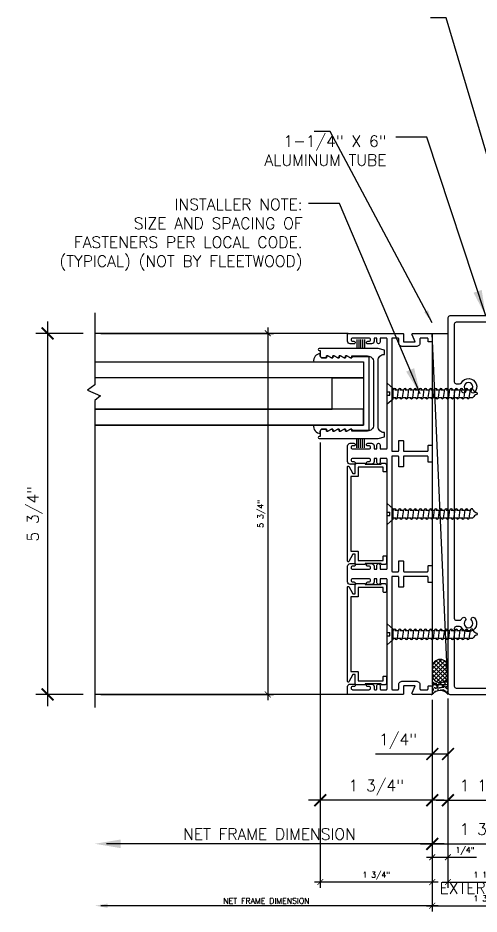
# Model space of a CAD drawing. Header units: inches. Extents: x 1056.9 to 1071.5, y -174.2 to -160.
# Drawn here: x 1056.86 to 1064.18, y -174.16 to -159.95 of the extents above; entities that cross this region are included whole.
import ezdxf

# ---------------------------------------------------------------- set-up
doc = ezdxf.new("R2010")
doc.units = ezdxf.units.IN
doc.header["$MEASUREMENT"] = 0
for name, color, linetype in [('ALUMINUM', 7, 'Continuous'), ('BREAK', 6, 'Continuous'), ('DIM', 4, 'Continuous'), ('DIM @ 1', 4, 'Continuous'), ('DIM @ 2', 4, 'Continuous'), ('FASTENER', 5, 'Continuous'), ('FRAME', 1, 'Continuous'), ('GLASS', 7, 'Continuous'), ('HATCH1', 4, 'Continuous'), ('INSTALLER NOTE', 7, 'Continuous'), ('INSTALLER NOTE @ 1', 7, 'Continuous'), ('INSTALLER NOTE @ 2', 7, 'Continuous'), ('SEALANT', 1, 'Continuous'), ('SHIM', 1, 'Continuous'), ('SILL-PAN', 7, 'Continuous'), ('VENT', 5, 'Continuous')]:
    doc.layers.add(name, color=color, linetype=linetype)
doc.styles.add('SIMPLEX1', font='simplex.shx')
doc.styles.get("Standard").update_dxf_attribs({"font": 'romans.shx'})
doc.dimstyles.new('1X1', dxfattribs={"dimtxt": 0.09, "dimasz": 0.09375, "dimexe": 0.09375, "dimexo": 0.09375, "dimgap": 0.032, "dimtad": 1, "dimdec": 4, "dimzin": 11, "dimdsep": 46, "dimlunit": 5, "dimtxsty": 'Standard', "dimblk1": 'ARCHTICK', "dimblk2": 'ARCHTICK', "dimsah": 1, "dimcen": 0.09, "dimdle": 0.09375, "dimadec": 0, "dimazin": 0, "dimtfac": 1, "dimtdec": 4, "dimtofl": 0, "dimtmove": 0, "dimatfit": 3, "dimldrblk": 'ARROW', "dimfxl": 0, "dimfrac": 2, "dimtolj": 1, "dimtzin": 0, "dimarcsym": 0})
doc.dimstyles.new('1X1T-A', dxfattribs={"dimtxt": 0.09, "dimasz": 0.09375, "dimexe": 0.09375, "dimexo": 0.09375, "dimgap": 0.032, "dimtad": 1, "dimdec": 5, "dimdsep": 46, "dimlunit": 4, "dimtxsty": 'SIMPLEX1', "dimblk1": 'ARCHTICK', "dimblk2": 'ARROW', "dimsah": 1, "dimcen": 0.03, "dimdle": 0.09375, "dimse2": 1, "dimadec": 0, "dimazin": 0, "dimtfac": 1, "dimtdec": 5, "dimtofl": 0, "dimtmove": 0, "dimatfit": 3, "dimldrblk": 'ARCHTICK', "dimfxl": 0, "dimfrac": 2, "dimtolj": 1, "dimtzin": 0, "dimarcsym": 0})

# ---------------------------------------------------------------- blocks, each defined once
blk = doc.blocks.new('3710 Jamb Filler')
blk.add_lwpolyline([(-0.12, 0.774, 0.414214), (-0.15, 0.804), (-0.27, 0.804, 0.414214), (-0.28, 0.794), (-0.28, 0.789), (-0.53, 0.789), (-0.53, 0.794, 0.414214), (-0.54, 0.804), (-0.585, 0.804, 0.414214), (-0.615, 0.774), (-0.615, 0.674, 0.414214), (-0.605, 0.664), (-0.575, 0.664, 0.414214), (-0.565, 0.674), (-0.565, 0.739), (-0.17, 0.739), (-0.17, 0.601, 0.414214), (-0.16, 0.591), (-0.05, 0.591), (-0.05, -0.591), (-0.16, -0.591, 0.414214), (-0.17, -0.601), (-0.17, -0.739), (-0.565, -0.739), (-0.565, -0.674, 0.414214), (-0.575, -0.664), (-0.605, -0.664, 0.414214), (-0.615, -0.674), (-0.615, -0.774, 0.414214), (-0.585, -0.804), (-0.54, -0.804, 0.414214), (-0.53, -0.794), (-0.53, -0.789), (-0.28, -0.789), (-0.28, -0.794, 0.414214), (-0.27, -0.804), (-0.15, -0.804, 0.414214), (-0.12, -0.774), (-0.12, -0.641), (-0.084, -0.641), (-0.019, -0.754, 0.767327), (0, -0.749), (0, 0.749, 0.767327), (-0.019, 0.754), (-0.084, 0.641), (-0.12, 0.641)], format="xyb", close=True)
blk = doc.blocks.new('A$C5239520B')
at = {"color": 1}
blk.add_lwpolyline([(0, 0.9402), (0, 0.9228, 0.414214), (0.01, 0.9128), (0.025, 0.9128, 0.414214), (0.03, 0.9178), (0.03, 0.9178, 0.414214), (0.025, 0.9228), (0.0199, 0.9228, -0.414214), (0.0138, 0.9289), (0.0138, 0.9291, -0.414214), (0.0199, 0.9353), (0.0851, 0.9353, -0.414214), (0.0913, 0.9291), (0.0913, 0.9289, -0.414214), (0.0851, 0.9228), (0.08, 0.9228, 0.414214), (0.075, 0.9178), (0.075, 0.9176, 0.414214), (0.0799, 0.9128), (0.095, 0.9128, 0.414214), (0.105, 0.9228), (0.105, 0.9328, -0.414214), (0.1075, 0.9353), (0.1138, 0.9353, -0.414214), (0.1163, 0.9328), (0.1163, 0.919, 0.414214), (0.1225, 0.9128), (0.1226, 0.9128, 0.414214), (0.1288, 0.9189), (0.1288, 0.9328, -0.414214), (0.1313, 0.9353), (0.1538, 0.9353, -0.414214), (0.1563, 0.9328), (0.1563, 0.7155), (0.1563, 0.4983, -0.414214), (0.1538, 0.4958), (0.1313, 0.4958, -0.414214), (0.1288, 0.4983), (0.1288, 0.5121, 0.414214), (0.1226, 0.5183), (0.1225, 0.5183, 0.414214), (0.1163, 0.512), (0.1163, 0.4983, -0.414214), (0.1138, 0.4958), (0.1075, 0.4958, -0.414214), (0.105, 0.4983), (0.105, 0.5083, 0.414214), (0.095, 0.5183), (0.0799, 0.5183, 0.414214), (0.075, 0.5134), (0.075, 0.5133, 0.414214), (0.08, 0.5083), (0.0851, 0.5083, -0.414214), (0.0913, 0.5021), (0.0913, 0.5019, -0.414214), (0.0851, 0.4958), (0.0199, 0.4958, -0.414214), (0.0138, 0.5019), (0.0138, 0.5021, -0.414214), (0.0199, 0.5083), (0.025, 0.5083, 0.414214), (0.03, 0.5133, 0.414214), (0.025, 0.5183), (0.01, 0.5183, 0.414214), (0, 0.5083), (0, 0.4907), (0, 0.4678), (0, 0.4458, 0.414214), (0.01, 0.4358), (0.025, 0.4358, 0.414214), (0.03, 0.4408), (0.03, 0.4408, 0.414214), (0.025, 0.4458), (0.0199, 0.4458, -0.414214), (0.0138, 0.4519), (0.0138, 0.4521, -0.414214), (0.0199, 0.4583), (0.0851, 0.4583, -0.414214), (0.0913, 0.4521), (0.0913, 0.4519, -0.414214), (0.0851, 0.4458), (0.08, 0.4458, 0.414214), (0.075, 0.4408), (0.075, 0.4406, 0.414214), (0.0799, 0.4358), (0.095, 0.4358, 0.414214), (0.105, 0.4458), (0.105, 0.4558, -0.414214), (0.1075, 0.4583), (0.1138, 0.4583, -0.414214), (0.1163, 0.4558), (0.1163, 0.442, 0.414214), (0.1225, 0.4358), (0.1226, 0.4358, 0.414214), (0.1288, 0.4419), (0.1288, 0.4558, -0.414214), (0.1313, 0.4583), (0.1538, 0.4583, -0.414214), (0.1563, 0.4558), (0.1563, 0.2385), (0.1563, 0.0213, -0.414214), (0.1538, 0.0188), (0.1313, 0.0188, -0.414214), (0.1288, 0.0213), (0.1288, 0.0351, 0.414214), (0.1226, 0.0413), (0.1225, 0.0413, 0.414214), (0.1163, 0.035), (0.1163, 0.0213, -0.414214), (0.1138, 0.0188), (0.1075, 0.0188, -0.414214), (0.105, 0.0213), (0.105, 0.0313, 0.414214), (0.095, 0.0413), (0.0799, 0.0413, 0.414214), (0.075, 0.0364), (0.075, 0.0363, 0.414214), (0.08, 0.0313), (0.0851, 0.0313, -0.414214), (0.0913, 0.0251), (0.0913, 0.0249, -0.414214), (0.0851, 0.0188), (0.0199, 0.0188, -0.414214), (0.0138, 0.0249), (0.0138, 0.0251, -0.414214), (0.0199, 0.0313), (0.025, 0.0313, 0.414214), (0.03, 0.0363, 0.414214), (0.025, 0.0413), (0.01, 0.0413, 0.414214), (0, 0.0313), (0, 0.0025, 0.414214), (0.0025, 0), (0.2188, 0, 0.414214), (0.2213, 0.0025), (0.2213, 0.0313, -0.414214), (0.2238, 0.0338), (0.2683, 0.0338), (0.2554, 0.0057, 0.546624), (0.259, 0), (0.3333, 0, 0.414214), (0.3358, 0.0025), (0.3358, 0.0313, 0.414214), (0.3333, 0.0338), (0.3213, 0.0338, 0.414214), (0.3188, 0.0313), (0.3188, 0.0213, -0.414214), (0.3163, 0.0188), (0.2895, 0.0188, -0.414214), (0.287, 0.0213), (0.287, 0.0375, 0.414214), (0.272, 0.0525), (0.2175, 0.0525, 0.414214), (0.2025, 0.0375), (0.2025, 0.0213, -0.414214), (0.2, 0.0188), (0.1775, 0.0188, -0.414214), (0.175, 0.0213), (0.175, 0.2385), (0.175, 0.4651, -0.414214), (0.1775, 0.4676), (0.2, 0.4676, -0.414214), (0.2025, 0.4651), (0.2025, 0.427, 0.414214), (0.205, 0.4245), (0.2188, 0.4245, 0.414214), (0.2213, 0.427), (0.2213, 0.4651, -0.414214), (0.2238, 0.4676), (0.3059, 0.4676), (0.3163, 0.4676, -0.414214), (0.3188, 0.4651), (0.3188, 0.4458, 0.414214), (0.3213, 0.4433), (0.3333, 0.4433, 0.414214), (0.3358, 0.4458), (0.3358, 0.4678), (0.3358, 0.4907), (0.3358, 0.5083, 0.414214), (0.3333, 0.5108), (0.3213, 0.5108, 0.414214), (0.3188, 0.5083), (0.3188, 0.4889, -0.414214), (0.3163, 0.4864), (0.3026, 0.4864), (0.2238, 0.4864, -0.414214), (0.2213, 0.4889), (0.2213, 0.527, 0.414214), (0.2188, 0.5295), (0.205, 0.5295, 0.414214), (0.2025, 0.527), (0.2025, 0.4889, -0.414214), (0.2, 0.4864), (0.1775, 0.4864, -0.414214), (0.175, 0.4889), (0.175, 0.7155), (0.175, 0.9421, -0.414214), (0.1775, 0.9446), (0.1878, 0.9446), (0.2, 0.9446, -0.414214), (0.2025, 0.9421), (0.2025, 0.904, 0.414214), (0.205, 0.9015), (0.2188, 0.9015, 0.414214), (0.2213, 0.904), (0.2213, 0.9421, -0.414214), (0.2238, 0.9446), (0.3028, 0.9446), (0.3163, 0.9446, -0.414214), (0.3188, 0.9421), (0.3188, 0.9228, 0.414214), (0.3213, 0.9203), (0.3333, 0.9203, 0.414214), (0.3358, 0.9228), (0.3358, 0.9359), (0.3358, 0.9518), (0.3358, 0.9677), (0.3358, 0.9853, 0.414214), (0.3333, 0.9878), (0.3213, 0.9878, 0.414214), (0.3188, 0.9853), (0.3188, 0.9659, -0.414214), (0.3163, 0.9634), (0.3026, 0.9634), (0.2238, 0.9634, -0.414214), (0.2213, 0.9659), (0.2213, 1.004, 0.414214), (0.2188, 1.0065), (0.205, 1.0065, 0.414214), (0.2025, 1.004), (0.2025, 0.9659, -0.414214), (0.2, 0.9634), (0.1775, 0.9634, -0.414214), (0.175, 0.9659), (0.175, 1.1925), (0.175, 1.4098, -0.414214), (0.1775, 1.4123), (0.2, 1.4123, -0.414214), (0.2025, 1.4098), (0.2025, 1.3935, 0.414214), (0.2175, 1.3785), (0.272, 1.3785, 0.414214), (0.287, 1.3935), (0.287, 1.4098, -0.414214), (0.2895, 1.4123), (0.3163, 1.4123, -0.414214), (0.3188, 1.4098), (0.3188, 1.3998, 0.414214), (0.3213, 1.3973), (0.3333, 1.3973, 0.414214), (0.3358, 1.3998), (0.3358, 1.4285, 0.414214), (0.3333, 1.431), (0.259, 1.431, 0.546624), (0.2554, 1.4253), (0.2683, 1.3973), (0.2238, 1.3973, -0.414214), (0.2213, 1.3998), (0.2213, 1.4285, 0.414214), (0.2188, 1.431), (0.0025, 1.431, 0.414214), (0, 1.4285), (0, 1.3998, 0.414214), (0.01, 1.3898), (0.025, 1.3898, 0.414214), (0.03, 1.3948), (0.03, 1.3948, 0.414214), (0.025, 1.3998), (0.0199, 1.3998, -0.414214), (0.0138, 1.4059), (0.0138, 1.4061, -0.414214), (0.0199, 1.4123), (0.0851, 1.4123, -0.414214), (0.0913, 1.4061), (0.0913, 1.4059, -0.414214), (0.0851, 1.3998), (0.08, 1.3998, 0.414214), (0.075, 1.3948), (0.075, 1.3946, 0.414214), (0.0799, 1.3898), (0.095, 1.3898, 0.414214), (0.105, 1.3998), (0.105, 1.4098, -0.414214), (0.1075, 1.4123), (0.1138, 1.4123, -0.414214), (0.1163, 1.4098), (0.1163, 1.396, 0.414214), (0.1225, 1.3898), (0.1226, 1.3898, 0.414214), (0.1288, 1.3959), (0.1288, 1.4098, -0.414214), (0.1313, 1.4123), (0.1538, 1.4123, -0.414214), (0.1563, 1.4098), (0.1563, 1.1925), (0.1563, 0.9753, -0.414214), (0.1538, 0.9728), (0.1313, 0.9728, -0.414214), (0.1288, 0.9753), (0.1288, 0.9891, 0.414214), (0.1226, 0.9953), (0.1225, 0.9953, 0.414214), (0.1163, 0.989), (0.1163, 0.9753, -0.414214), (0.1138, 0.9728), (0.1075, 0.9728, -0.414214), (0.105, 0.9753), (0.105, 0.9853, 0.414214), (0.095, 0.9953), (0.0799, 0.9953, 0.414214), (0.075, 0.9904), (0.075, 0.9903, 0.414214), (0.08, 0.9853), (0.0851, 0.9853, -0.414214), (0.0913, 0.9791), (0.0913, 0.9789, -0.414214), (0.0851, 0.9728), (0.0199, 0.9728, -0.414214), (0.0138, 0.9789), (0.0138, 0.9791, -0.414214), (0.0199, 0.9853), (0.025, 0.9853, 0.414214), (0.03, 0.9903, 0.414214), (0.025, 0.9953), (0.01, 0.9953, 0.414214), (0, 0.9853), (0, 0.97)], format="xyb", close=True, dxfattribs=at)
blk = doc.blocks.new('A$C4B48609F')
at = {"xscale": -1, "rotation": 180}
blk.add_blockref('A$C5239520B', (0, 1.431), dxfattribs=at)
blk = doc.blocks.new('3008 FIXED STILE')
at = {"color": 5}
blk.add_lwpolyline([(-1.038, 0.06), (-1.002, 0.06), (-0.1, 0.06), (0, 0.034), (0, -0.034), (-0.006, -0.034, 0.414214), (-0.1, -0.128), (-0.1, -1.178, 0.414214), (-0.006, -1.272), (0, -1.272), (0, -1.339), (-0.1, -1.366), (-1.038, -1.366, -0.999996), (-1.038, -1.334), (-1.018, -1.334), (-1.018, -1.249, -0.414214), (-0.987, -1.218), (-0.918, -1.218), (-0.918, -1.248), (-0.898, -1.248), (-0.838, -1.218), (-0.818, -1.218), (-0.818, -1.248), (-0.798, -1.248), (-0.738, -1.218), (-0.718, -1.218), (-0.718, -1.248), (-0.698, -1.248), (-0.638, -1.218), (-0.618, -1.218), (-0.618, -1.248), (-0.598, -1.248), (-0.538, -1.218), (-0.518, -1.218), (-0.518, -1.248), (-0.269, -1.248, 0.414214), (-0.175, -1.154), (-0.175, -0.152, 0.414214), (-0.269, -0.058), (-0.518, -0.058), (-0.518, -0.088), (-0.538, -0.088), (-0.598, -0.058), (-0.618, -0.058), (-0.618, -0.088), (-0.638, -0.088), (-0.698, -0.058), (-0.718, -0.058), (-0.718, -0.088), (-0.738, -0.088), (-0.798, -0.058), (-0.818, -0.058), (-0.818, -0.088), (-0.838, -0.088), (-0.898, -0.058), (-0.918, -0.058), (-0.918, -0.088), (-0.987, -0.088, -0.414214), (-1.018, -0.057), (-1.018, 0.028), (-1.038, 0.028, -0.999996), (-1.038, 0.06)], format="xyb", dxfattribs=at)
blk = doc.blocks.new('screw')
for p, q in [((-0.045, 0.027), (-0.045, 0.166)), ((-0.045, 0.166), (0.055, 0.082)), ((-0.045, 0.027), (0, 0.027)), ((0, -0.027), (0, 0.027)), ((0.055, -0.082), (0.055, 0.082)), ((1.26, -0.061), (1.278, 0.061)), ((-0.045, -0.166), (-0.045, -0.027)), ((-0.045, -0.027), (0, -0.027)), ((-0.045, -0.166), (0.055, -0.082))]:
    blk.add_line(p, q)
at = {"linetype": 'Continuous'}
for p, q in [((0.055, 0.044), (0.058, 0.065)), ((0.055, 0.061), (0.058, 0.061)), ((0.079, 0.061), (0.139, 0.061)), ((0.121, -0.065), (0.139, 0.065)), ((0.16, 0.061), (0.22, 0.061)), ((0.202, -0.065), (0.221, 0.065)), ((0.241, 0.061), (0.302, 0.061)), ((0.283, -0.065), (0.302, 0.065)), ((0.323, 0.061), (0.383, 0.061)), ((0.365, -0.065), (0.383, 0.065)), ((0.404, 0.061), (0.464, 0.061)), ((0.446, -0.065), (0.465, 0.065)), ((0.485, 0.061), (0.546, 0.061)), ((0.527, -0.065), (0.546, 0.065)), ((0.567, 0.061), (0.627, 0.061)), ((0.609, -0.065), (0.627, 0.065)), ((0.648, 0.061), (0.708, 0.061)), ((0.69, -0.065), (0.709, 0.065)), ((0.73, 0.061), (0.79, 0.061)), ((0.771, -0.065), (0.79, 0.065)), ((0.811, 0.061), (0.871, 0.061)), ((0.853, -0.065), (0.871, 0.065)), ((0.892, 0.061), (0.952, 0.061)), ((0.934, -0.065), (0.953, 0.065)), ((0.974, 0.061), (1.034, 0.061)), ((1.015, -0.068), (1.034, 0.061)), ((1.055, 0.061), (1.115, 0.061)), ((1.097, -0.065), (1.115, 0.065)), ((1.136, 0.061), (1.197, 0.061)), ((1.178, -0.065), (1.197, 0.065)), ((1.218, 0.061), (1.278, 0.061)), ((1.386, 0.006), (1.386, -0.006)), ((0.055, -0.061), (0.1, -0.061)), ((0.121, -0.061), (0.181, -0.061)), ((0.203, -0.061), (0.263, -0.061)), ((0.284, -0.061), (0.344, -0.061)), ((0.365, -0.061), (0.425, -0.061)), ((0.447, -0.061), (0.507, -0.061)), ((0.528, -0.061), (0.588, -0.061)), ((0.609, -0.061), (0.669, -0.061)), ((0.691, -0.061), (0.751, -0.061)), ((0.772, -0.061), (0.832, -0.061)), ((0.853, -0.061), (0.913, -0.061)), ((0.935, -0.061), (0.995, -0.061)), ((1.016, -0.061), (1.076, -0.061)), ((1.097, -0.061), (1.157, -0.061)), ((1.179, -0.061), (1.239, -0.061)), ((1.26, -0.061), (1.318, -0.061))]:
    blk.add_line(p, q, dxfattribs=at)
for centre, radius, start, end in [((0.079, 0.061), 0.0211, 0, 180), ((0.079, 0.061), 0.0211, 0, 180), ((0.16, 0.061), 0.0211, 0, 180), ((0.16, 0.061), 0.0211, 0, 180), ((0.241, 0.061), 0.0211, 0, 180), ((0.323, 0.061), 0.0211, 0, 180), ((0.323, 0.061), 0.0211, 0, 180), ((0.404, 0.061), 0.0211, 0, 180), ((0.485, 0.061), 0.0211, 0, 180), ((0.567, 0.061), 0.0211, 0, 180), ((0.567, 0.061), 0.0211, 0, 180), ((0.648, 0.061), 0.0211, 0, 180), ((0.648, 0.061), 0.0211, 0, 180), ((0.73, 0.061), 0.0211, 0, 180), ((0.811, 0.061), 0.0211, 0, 180), ((0.892, 0.061), 0.0211, 0, 180), ((0.974, 0.061), 0.0211, 0, 180), ((1.055, 0.061), 0.0211, 0, 180), ((1.055, 0.061), 0.0211, 0, 180), ((1.136, 0.061), 0.0211, 0, 180), ((1.218, 0.061), 0.0211, 0, 180), ((1.218, 0.061), 0.0211, 0, 180), ((1.299, 0.061), 0.0211, 353.7909, 180), ((1.425, 0.137), 0.131, 216.669, 249.2949), ((1.377, 0.006), 0.00861, 0, 78.2349), ((0.1, -0.061), 0.0211, 180, 0), ((0.181, -0.061), 0.0211, 180, 0), ((0.263, -0.061), 0.0211, 180, 0), ((0.344, -0.061), 0.0211, 180, 0), ((0.425, -0.061), 0.0211, 180, 0), ((0.507, -0.061), 0.0211, 180, 0), ((0.588, -0.061), 0.0211, 180, 0), ((0.669, -0.061), 0.0211, 180, 0), ((0.751, -0.061), 0.0211, 180, 0), ((0.832, -0.061), 0.0211, 180, 0), ((0.913, -0.061), 0.0211, 180, 0), ((0.995, -0.061), 0.0211, 180, 0), ((1.076, -0.061), 0.0211, 180, 0), ((1.157, -0.061), 0.0211, 180, 0), ((1.239, -0.061), 0.0211, 180, 0), ((1.425, -0.137), 0.131, 110.7051, 144.5638), ((1.377, -0.006), 0.00861, 281.7651, 0)]:
    blk.add_arc(centre, radius, start, end, dxfattribs=at)
blk = doc.blocks.new('_ARCHTICK')
at = {"color": 0, "linetype": 'ByBlock', "const_width": 0.15}
blk.add_lwpolyline([(-0.5, -0.5), (0.5, 0.5)], dxfattribs=at)
blk = doc.blocks.new('*D96')
at = {"layer": 'DEFPOINTS', "color": 0}
for p in [(1058.083, -164.951), (1057.333, -170.675), (1058.083, -170.675)]:
    blk.add_point(p, dxfattribs=at)
at = {"layer": 'DIM', "color": 0, "lineweight": -2}
for p, q in [((1057.333, -164.764), (1057.333, -170.863)), ((1057.896, -164.951), (1057.146, -164.951)), ((1057.896, -170.675), (1057.146, -170.675))]:
    blk.add_line(p, q, dxfattribs=at)
at = {"layer": 'DIM', "color": 0, "lineweight": -2, "xscale": 0.1875, "yscale": 0.1875, "zscale": 0.1875}
for p, rotation in [((1057.333, -164.951), 90), ((1057.333, -170.675), 270)]:
    blk.add_blockref('_ARCHTICK', p, dxfattribs=dict(at, rotation=rotation))
at = {"layer": 'DIM', "color": 0, "insert": (1057.132, -167.813), "char_height": 0.18, "attachment_point": 5, "rotation": 90}
blk.add_mtext('\\A1;5 3/4"', dxfattribs=at)
blk = doc.blocks.new('ARROW')
at = {"color": 0, "linetype": 'ByBlock'}
blk.add_solid([(-2.197, -0.366), (-2.197, 0.366), (0, 0)], dxfattribs=at)
at = {"layer": 'DEFPOINTS', "color": 0, "linetype": 'ByBlock'}
blk.add_point((0, 0), dxfattribs=at)
blk = doc.blocks.new('*D97')
at = {"layer": 'DEFPOINTS', "color": 0}
for p in [(1058.083, -164.951), (1058.083, -170.675), (1060.826, -170.675)]:
    blk.add_point(p, dxfattribs=at)
at = {"layer": 'DIM', "color": 0, "lineweight": -2}
for p, q in [((1060.826, -164.858), (1060.826, -170.769)), ((1058.177, -164.951), (1060.92, -164.951)), ((1058.177, -170.675), (1060.92, -170.675))]:
    blk.add_line(p, q, dxfattribs=at)
at = {"layer": 'DIM', "color": 0, "lineweight": -2, "xscale": 0.09375, "yscale": 0.09375, "zscale": 0.09375}
for p, rotation in [((1060.826, -164.951), 90), ((1060.826, -170.675), 270)]:
    blk.add_blockref('_ARCHTICK', p, dxfattribs=dict(at, rotation=rotation))
at = {"layer": 'DIM', "color": 0, "insert": (1060.726, -167.813), "char_height": 0.09, "attachment_point": 5, "rotation": 90}
blk.add_mtext('\\A1;5 3/4"', dxfattribs=at)
blk = doc.blocks.new('3103-1.25x6 tube')
at = {"layer": 'ALUMINUM'}
for points in [[(-0.594, 0), (0.594, 0, 0.414214), (0.625, 0.031), (0.625, 5.969, 0.414214), (0.594, 6), (-0.594, 6, 0.414214), (-0.625, 5.969), (-0.625, 0.031, 0.414214)], [(-0.351, 1.171, 2.242916), (-0.249, 1.171, -0.324634), (-0.252, 1.207), (-0.252, 1.207, -0.509851), (-0.203, 1.213, -1.110035), (-0.413, 1.06, 0.267949), (-0.44, 1.075), (-0.494, 1.075, 0.414214), (-0.525, 1.044), (-0.525, 0.131, 0.414214), (-0.494, 0.1), (0.494, 0.1, 0.414214), (0.525, 0.131), (0.525, 5.869, 0.414214), (0.494, 5.9), (-0.494, 5.9, 0.414214), (-0.525, 5.869), (-0.525, 4.956, 0.414214), (-0.494, 4.925), (-0.44, 4.925, 0.267949), (-0.413, 4.941, -1.110035), (-0.203, 4.787, -0.509851), (-0.252, 4.793), (-0.252, 4.793, -0.324634), (-0.249, 4.829, 2.242916), (-0.351, 4.829, -0.324634), (-0.348, 4.793), (-0.348, 4.793, -0.509851), (-0.397, 4.787, -0.052149), (-0.413, 4.81, 0.267949), (-0.44, 4.825), (-0.494, 4.825, 0.414214), (-0.525, 4.794), (-0.525, 1.206, 0.414214), (-0.494, 1.175), (-0.44, 1.175, 0.267949), (-0.413, 1.191, -0.052149), (-0.397, 1.213, -0.509851), (-0.348, 1.207), (-0.348, 1.207, -0.324634)]]:
    blk.add_lwpolyline(points, format="xyb", close=True, dxfattribs=at)
blk = doc.blocks.new('*U29')
blk.add_blockref('3103-1.25x6 tube', (0, 0))
blk = doc.blocks.new('*D102')
at = {"layer": 'DEFPOINTS', "color": 0}
for p in [(1063.436, -170.665), (1065.185, -170.665), (1065.185, -174.025)]:
    blk.add_point(p, dxfattribs=at)
at = {"layer": 'DIM', "color": 0, "lineweight": -2}
for p, q in [((1063.436, -170.759), (1063.436, -174.119)), ((1065.185, -170.759), (1065.185, -174.119)), ((1063.342, -174.025), (1065.279, -174.025))]:
    blk.add_line(p, q, dxfattribs=at)
at = {"layer": 'DIM', "color": 0, "lineweight": -2, "xscale": 0.09375, "yscale": 0.09375, "zscale": 0.09375, "rotation": 180}
blk.add_blockref('_ARCHTICK', (1063.436, -174.025), dxfattribs=at)
at = {"layer": 'DIM', "color": 0, "lineweight": -2, "xscale": 0.09375, "yscale": 0.09375, "zscale": 0.09375}
blk.add_blockref('_ARCHTICK', (1065.185, -174.025), dxfattribs=at)
at = {"layer": 'DIM', "color": 0, "insert": (1064.31, -173.925), "char_height": 0.09, "attachment_point": 5}
blk.add_mtext('\\A1;1 3/4"', dxfattribs=at)
blk = doc.blocks.new('*D103')
at = {"layer": 'DEFPOINTS', "color": 0}
for p in [(1063.436, -170.665), (1065.185, -170.665), (1065.185, -173.044)]:
    blk.add_point(p, dxfattribs=at)
at = {"layer": 'DIM', "color": 0, "lineweight": -2}
for p, q in [((1063.436, -170.853), (1063.436, -173.232)), ((1065.185, -170.853), (1065.185, -173.232)), ((1063.248, -173.044), (1065.373, -173.044))]:
    blk.add_line(p, q, dxfattribs=at)
at = {"layer": 'DIM', "color": 0, "lineweight": -2, "xscale": 0.1875, "yscale": 0.1875, "zscale": 0.1875, "rotation": 180}
blk.add_blockref('_ARCHTICK', (1063.436, -173.044), dxfattribs=at)
at = {"layer": 'DIM', "color": 0, "lineweight": -2, "xscale": 0.1875, "yscale": 0.1875, "zscale": 0.1875}
blk.add_blockref('_ARCHTICK', (1065.185, -173.044), dxfattribs=at)
at = {"layer": 'DIM', "color": 0, "insert": (1064.31, -172.843), "char_height": 0.18, "attachment_point": 5}
blk.add_mtext('\\A1;1 3/4"', dxfattribs=at)
blk = doc.blocks.new('*D105')
at = {"layer": 'DEFPOINTS', "color": 0}
for p in [(1061.66, -166.586), (1063.436, -170.665), (1061.66, -173.65)]:
    blk.add_point(p, dxfattribs=at)
at = {"layer": 'DIM', "color": 0, "lineweight": -2}
for p, q in [((1061.66, -166.68), (1061.66, -173.744)), ((1063.436, -170.759), (1063.436, -173.744)), ((1063.529, -173.65), (1061.566, -173.65))]:
    blk.add_line(p, q, dxfattribs=at)
at = {"layer": 'DIM', "color": 0, "lineweight": -2, "xscale": 0.09375, "yscale": 0.09375, "zscale": 0.09375, "rotation": 180}
blk.add_blockref('_ARCHTICK', (1061.66, -173.65), dxfattribs=at)
at = {"layer": 'DIM', "color": 0, "lineweight": -2, "xscale": 0.09375, "yscale": 0.09375, "zscale": 0.09375}
blk.add_blockref('_ARCHTICK', (1063.436, -173.65), dxfattribs=at)
at = {"layer": 'DIM', "color": 0, "insert": (1062.548, -173.55), "char_height": 0.09, "attachment_point": 5}
blk.add_mtext('\\A1;1 3/4"', dxfattribs=at)
blk = doc.blocks.new('*D106')
at = {"layer": 'DEFPOINTS', "color": 0}
for p in [(1061.66, -166.586), (1063.436, -170.665), (1061.66, -172.352)]:
    blk.add_point(p, dxfattribs=at)
at = {"layer": 'DIM', "color": 0, "lineweight": -2}
for p, q in [((1061.66, -166.774), (1061.66, -172.54)), ((1063.436, -170.853), (1063.436, -172.54)), ((1063.623, -172.352), (1061.472, -172.352))]:
    blk.add_line(p, q, dxfattribs=at)
at = {"layer": 'DIM', "color": 0, "lineweight": -2, "xscale": 0.1875, "yscale": 0.1875, "zscale": 0.1875, "rotation": 180}
blk.add_blockref('_ARCHTICK', (1061.66, -172.352), dxfattribs=at)
at = {"layer": 'DIM', "color": 0, "lineweight": -2, "xscale": 0.1875, "yscale": 0.1875, "zscale": 0.1875}
blk.add_blockref('_ARCHTICK', (1063.436, -172.352), dxfattribs=at)
at = {"layer": 'DIM', "color": 0, "insert": (1062.548, -172.151), "char_height": 0.18, "attachment_point": 5}
blk.add_mtext('\\A1;1 3/4"', dxfattribs=at)
blk = doc.blocks.new('*D108')
at = {"layer": 'DEFPOINTS', "color": 0}
for p in [(1063.436, -170.665), (1058.083, -170.883), (1058.083, -174.025)]:
    blk.add_point(p, dxfattribs=at)
at = {"layer": 'DIM', "color": 0, "lineweight": -2}
for p, q in [((1063.436, -170.759), (1063.436, -174.119)), ((1063.529, -174.025), (1058.177, -174.025))]:
    blk.add_line(p, q, dxfattribs=at)
at = {"layer": 'DIM', "color": 0, "lineweight": -2, "xscale": 0.09375, "yscale": 0.09375, "zscale": 0.09375, "rotation": 180}
blk.add_blockref('ARROW', (1058.083, -174.025), dxfattribs=at)
at = {"layer": 'DIM', "color": 0, "lineweight": -2, "xscale": 0.09375, "yscale": 0.09375, "zscale": 0.09375}
blk.add_blockref('_ARCHTICK', (1063.436, -174.025), dxfattribs=at)
at = {"layer": 'DIM', "color": 0, "insert": (1060.806, -173.948), "char_height": 0.09, "attachment_point": 5}
blk.add_mtext('\\A1;NET FRAME DIMENSION', dxfattribs=at)
blk = doc.blocks.new('*D109')
at = {"layer": 'DEFPOINTS', "color": 0}
for p in [(1063.436, -170.665), (1058.083, -170.883), (1058.083, -173.044)]:
    blk.add_point(p, dxfattribs=at)
at = {"layer": 'DIM', "color": 0, "lineweight": -2}
for p, q in [((1063.436, -170.853), (1063.436, -173.232)), ((1063.623, -173.044), (1058.271, -173.044))]:
    blk.add_line(p, q, dxfattribs=at)
at = {"layer": 'DIM', "color": 0, "lineweight": -2, "xscale": 0.1875, "yscale": 0.1875, "zscale": 0.1875, "rotation": 180}
blk.add_blockref('ARROW', (1058.083, -173.044), dxfattribs=at)
at = {"layer": 'DIM', "color": 0, "lineweight": -2, "xscale": 0.1875, "yscale": 0.1875, "zscale": 0.1875}
blk.add_blockref('_ARCHTICK', (1063.436, -173.044), dxfattribs=at)
at = {"layer": 'DIM', "color": 0, "insert": (1060.853, -172.89), "char_height": 0.18, "attachment_point": 5}
blk.add_mtext('\\A1;NET FRAME DIMENSION', dxfattribs=at)
blk = doc.blocks.new('*D117')
at = {"layer": 'DEFPOINTS', "color": 0}
for p in [(1063.685, -170.644), (1064.935, -170.644), (1064.935, -173.65)]:
    blk.add_point(p, dxfattribs=at)
at = {"layer": 'DIM', "color": 0, "lineweight": -2}
for p, q in [((1063.685, -170.738), (1063.685, -173.744)), ((1064.935, -170.738), (1064.935, -173.744)), ((1063.592, -173.65), (1065.029, -173.65))]:
    blk.add_line(p, q, dxfattribs=at)
at = {"layer": 'DIM', "color": 0, "lineweight": -2, "xscale": 0.09375, "yscale": 0.09375, "zscale": 0.09375, "rotation": 180}
blk.add_blockref('_ARCHTICK', (1063.685, -173.65), dxfattribs=at)
at = {"layer": 'DIM', "color": 0, "lineweight": -2, "xscale": 0.09375, "yscale": 0.09375, "zscale": 0.09375}
blk.add_blockref('_ARCHTICK', (1064.935, -173.65), dxfattribs=at)
at = {"layer": 'DIM', "color": 0, "insert": (1064.31, -173.55), "char_height": 0.09, "attachment_point": 5}
blk.add_mtext('\\A1;1 1/4"', dxfattribs=at)
blk = doc.blocks.new('*D118')
at = {"layer": 'DEFPOINTS', "color": 0}
for p in [(1063.685, -170.644), (1064.935, -170.644), (1064.935, -172.352)]:
    blk.add_point(p, dxfattribs=at)
at = {"layer": 'DIM', "color": 0, "lineweight": -2}
for p, q in [((1063.685, -170.832), (1063.685, -172.54)), ((1064.935, -170.832), (1064.935, -172.54)), ((1063.498, -172.352), (1065.123, -172.352))]:
    blk.add_line(p, q, dxfattribs=at)
at = {"layer": 'DIM', "color": 0, "lineweight": -2, "xscale": 0.1875, "yscale": 0.1875, "zscale": 0.1875, "rotation": 180}
blk.add_blockref('_ARCHTICK', (1063.685, -172.352), dxfattribs=at)
at = {"layer": 'DIM', "color": 0, "lineweight": -2, "xscale": 0.1875, "yscale": 0.1875, "zscale": 0.1875}
blk.add_blockref('_ARCHTICK', (1064.935, -172.352), dxfattribs=at)
at = {"layer": 'DIM', "color": 0, "insert": (1064.31, -172.151), "char_height": 0.18, "attachment_point": 5}
blk.add_mtext('\\A1;1 1/4"', dxfattribs=at)
blk = doc.blocks.new('*D123')
at = {"layer": 'DEFPOINTS', "color": 0}
for p in [(1063.436, -170.665), (1063.685, -170.644), (1063.685, -173.257)]:
    blk.add_point(p, dxfattribs=at)
at = {"layer": 'DIM', "color": 0, "lineweight": -2}
for p, q in [((1063.436, -170.759), (1063.436, -173.351)), ((1063.685, -170.738), (1063.685, -173.351)), ((1063.342, -173.257), (1063.685, -173.257)), ((1063.685, -173.257), (1064.135, -173.257))]:
    blk.add_line(p, q, dxfattribs=at)
at = {"layer": 'DIM', "color": 0, "lineweight": -2, "xscale": 0.09375, "yscale": 0.09375, "zscale": 0.09375, "rotation": 180}
blk.add_blockref('_ARCHTICK', (1063.436, -173.257), dxfattribs=at)
at = {"layer": 'DIM', "color": 0, "lineweight": -2, "xscale": 0.09375, "yscale": 0.09375, "zscale": 0.09375}
blk.add_blockref('_ARCHTICK', (1063.685, -173.257), dxfattribs=at)
at = {"layer": 'DIM', "color": 0, "insert": (1063.957, -173.157), "char_height": 0.09, "attachment_point": 5}
blk.add_mtext('\\A1;1/4"', dxfattribs=at)
blk = doc.blocks.new('*D124')
at = {"layer": 'DEFPOINTS', "color": 0}
for p in [(1063.436, -170.665), (1063.685, -170.644), (1063.685, -171.621)]:
    blk.add_point(p, dxfattribs=at)
at = {"layer": 'DIM', "color": 0, "lineweight": -2}
for p, q in [((1063.436, -170.853), (1063.436, -171.808)), ((1063.685, -170.832), (1063.685, -171.808)), ((1063.436, -171.621), (1062.537, -171.621)), ((1063.685, -171.621), (1063.248, -171.621))]:
    blk.add_line(p, q, dxfattribs=at)
at = {"layer": 'DIM', "color": 0, "lineweight": -2, "xscale": 0.1875, "yscale": 0.1875, "zscale": 0.1875, "rotation": 180}
blk.add_blockref('_ARCHTICK', (1063.436, -171.621), dxfattribs=at)
at = {"layer": 'DIM', "color": 0, "lineweight": -2, "xscale": 0.1875, "yscale": 0.1875, "zscale": 0.1875}
blk.add_blockref('_ARCHTICK', (1063.685, -171.621), dxfattribs=at)
at = {"layer": 'DIM', "color": 0, "insert": (1062.893, -171.419), "char_height": 0.18, "attachment_point": 5}
blk.add_mtext('\\A1;1/4"', dxfattribs=at)
blk = doc.blocks.new('*U127')
at = {"layer": 'DIM @ 1'}
dim = blk.add_linear_dim(base=(1060.82609, -170.67529), p1=(1058.08311, -164.95129), p2=(1058.08311, -170.67529), angle=90, dimstyle='1X1', override={"dimscale": 1, "dimpost": '"', "dimtix": 0, "dimtofl": 0, "dimtmove": 0, "dimatfit": 3}, dxfattribs=at)
dim.commit()
dim.dimension.update_dxf_attribs({"geometry": '*D97', "text_midpoint": (1060.82609, -167.81329), "dimtype": 128})
at = {"layer": 'DIM @ 2'}
dim = blk.add_linear_dim(base=(1057.33311, -170.67529), p1=(1058.08311, -164.95129), p2=(1058.08311, -170.67529), angle=90, dimstyle='1X1', override={"dimscale": 2, "dimpost": '"', "dimtix": 0, "dimtofl": 0, "dimtmove": 0, "dimatfit": 3}, dxfattribs=at)
dim.commit()
dim.dimension.update_dxf_attribs({"geometry": '*D96', "text_midpoint": (1057.33311, -167.81329), "dimtype": 128})
blk = doc.blocks.new('*U129')
at = {"layer": 'INSTALLER NOTE @ 1'}
blk.add_leader([(1063.435, -164.782), (1061.814, -161.752), (1061.564, -161.752)], dimstyle='1X1', override={"dimscale": 1, "dimtad": 0}, dxfattribs=at)
at = {"layer": 'INSTALLER NOTE @ 2'}
blk.add_leader([(1063.246, -165.91), (1061.964, -162.89), (1061.472, -162.89)], dimstyle='1X1', override={"dimscale": 2, "dimtad": 0}, dxfattribs=at)
blk = doc.blocks.new('*U132')
at = {"layer": 'INSTALLER NOTE @ 1'}
blk.add_leader([(1064.536, -162.914), (1063.658, -159.95), (1063.408, -159.95)], dimstyle='1X1', override={"dimscale": 1, "dimtad": 0}, dxfattribs=at)
at = {"layer": 'INSTALLER NOTE @ 2'}
blk.add_leader([(1064.284, -164.675), (1063.349, -161.842), (1062.858, -161.842)], dimstyle='1X1', override={"dimscale": 2, "dimtad": 0}, dxfattribs=at)
blk = doc.blocks.new('*U133')
at = {"layer": 'DIM @ 1'}
dim = blk.add_linear_dim(base=(1065.18537, -174.02539), p1=(1063.43559, -170.66529), p2=(1065.18537, -170.66529), dimstyle='1X1', override={"dimscale": 1, "dimpost": '"', "dimtix": 0, "dimtofl": 0, "dimtmove": 0, "dimatfit": 3}, dxfattribs=at)
dim.commit()
dim.dimension.update_dxf_attribs({"geometry": '*D102', "text_midpoint": (1064.31048, -173.92481)})
at = {"layer": 'DIM @ 2'}
dim = blk.add_linear_dim(base=(1065.18537, -173.04424), p1=(1063.43559, -170.66529), p2=(1065.18537, -170.66529), dimstyle='1X1', override={"dimscale": 2, "dimpost": '"', "dimtix": 0, "dimtofl": 0, "dimtmove": 0, "dimatfit": 3}, dxfattribs=at)
dim.commit()
dim.dimension.update_dxf_attribs({"geometry": '*D103', "text_midpoint": (1064.31048, -172.8431)})
blk = doc.blocks.new('*U134')
at = {"layer": 'DIM @ 1'}
dim = blk.add_linear_dim(base=(1061.65972, -173.65039), p1=(1063.43559, -170.66529), p2=(1061.65972, -166.58629), dimstyle='1X1', override={"dimscale": 1, "dimpost": '"', "dimtix": 0, "dimtofl": 0, "dimtmove": 0, "dimatfit": 3}, dxfattribs=at)
dim.commit()
dim.dimension.update_dxf_attribs({"geometry": '*D105', "text_midpoint": (1062.54765, -173.54981)})
at = {"layer": 'DIM @ 2'}
dim = blk.add_linear_dim(base=(1061.65972, -172.35211), p1=(1063.43559, -170.66529), p2=(1061.65972, -166.58629), dimstyle='1X1', override={"dimscale": 2, "dimpost": '"', "dimtix": 0, "dimtofl": 0, "dimtmove": 0, "dimatfit": 3}, dxfattribs=at)
dim.commit()
dim.dimension.update_dxf_attribs({"geometry": '*D106', "text_midpoint": (1062.54765, -172.15096)})
blk = doc.blocks.new('*U135')
at = {"layer": 'DIM @ 1'}
dim = blk.add_linear_dim(base=(1058.083105, -174.025385), p1=(1063.435587, -170.665294), p2=(1058.083105, -170.882702), text='NET FRAME DIMENSION', dimstyle='1X1T-A', override={"dimscale": 1, "dimtxsty": 'Standard', "dimtix": 0, "dimtofl": 0, "dimtmove": 0, "dimatfit": 3}, dxfattribs=at)
dim.commit()
dim.dimension.update_dxf_attribs({"geometry": '*D108', "text_midpoint": (1060.806221, -173.948385)})
at = {"layer": 'DIM @ 2'}
dim = blk.add_linear_dim(base=(1058.083105, -173.044241), p1=(1063.435587, -170.665294), p2=(1058.083105, -170.882702), text='NET FRAME DIMENSION', dimstyle='1X1T-A', override={"dimscale": 2, "dimtxsty": 'Standard', "dimtix": 0, "dimtofl": 0, "dimtmove": 0, "dimatfit": 3}, dxfattribs=at)
dim.commit()
dim.dimension.update_dxf_attribs({"geometry": '*D109', "text_midpoint": (1060.853096, -172.890241)})
blk = doc.blocks.new('*U138')
at = {"layer": 'DIM @ 1'}
dim = blk.add_linear_dim(base=(1064.93537, -173.65039), p1=(1063.68537, -170.64429), p2=(1064.93537, -170.64429), dimstyle='1X1', override={"dimscale": 1, "dimpost": '"', "dimtix": 0, "dimtofl": 0, "dimtmove": 0, "dimatfit": 3}, dxfattribs=at)
dim.commit()
dim.dimension.update_dxf_attribs({"geometry": '*D117', "text_midpoint": (1064.31037, -173.54981)})
at = {"layer": 'DIM @ 2'}
dim = blk.add_linear_dim(base=(1064.93537, -172.35211), p1=(1063.68537, -170.64429), p2=(1064.93537, -170.64429), dimstyle='1X1', override={"dimscale": 2, "dimpost": '"', "dimtix": 0, "dimtofl": 0, "dimtmove": 0, "dimatfit": 3}, dxfattribs=at)
dim.commit()
dim.dimension.update_dxf_attribs({"geometry": '*D118', "text_midpoint": (1064.31037, -172.15096)})
blk = doc.blocks.new('*U140')
at = {"layer": 'DIM @ 1'}
dim = blk.add_linear_dim(base=(1063.68537, -173.25713), p1=(1063.43559, -170.66529), p2=(1063.68537, -170.64429), dimstyle='1X1', override={"dimscale": 1, "dimpost": '"', "dimtix": 0, "dimtofl": 0, "dimtmove": 0, "dimatfit": 3}, dxfattribs=at)
dim.commit()
dim.dimension.update_dxf_attribs({"geometry": '*D123', "text_midpoint": (1063.95684, -173.15656)})
at = {"layer": 'DIM @ 2'}
dim = blk.add_linear_dim(base=(1063.68537, -171.62058), p1=(1063.43559, -170.66529), p2=(1063.68537, -170.64429), dimstyle='1X1', override={"dimscale": 2, "dimpost": '"', "dimtix": 0, "dimtofl": 0, "dimtmove": 0, "dimatfit": 3}, dxfattribs=at)
dim.commit()
dim.dimension.update_dxf_attribs({"geometry": '*D124', "text_midpoint": (1062.89266, -171.62058), "dimtype": 128})

msp = doc.modelspace()

# ---------------------------------------------------------------- hatches: boundary and pattern name
at = {"layer": 'HATCH1', "linetype": 'Continuous'}
h = msp.add_hatch(dxfattribs=at)
h.set_pattern_fill('ANSI37', color=256, scale=0.375, angle=90, style=0)
h.set_pattern_definition([(135, (1066.54892, -218.40675), (-0.03314563, -0.03314563), []), (225, (1066.54892, -218.40675), (0.03314563, -0.03314563), [])])
edge = h.paths.add_edge_path()
edge.add_arc((1063.561, -170.362), 0.125, 180, 360, ccw=False)
edge.add_line((1063.436, -170.362), (1063.436, -170.245))
edge.add_arc((1063.561, -170.245), 0.125, 0, 180, ccw=False)
edge.add_line((1063.686, -170.245), (1063.686, -170.362))
h = msp.add_hatch(dxfattribs=at)
h.set_pattern_fill('AR-SAND', color=256, scale=0.03, style=0)
h.set_pattern_definition([(37.5, (1066.54892, -218.40675), (-0.0018898, 0.057804713), [0, -0.0456, 0, -0.051, 0, -0.04875]), (7.5, (1066.54892, -218.40675), (0.0530933, 0.08466438), [0, -0.0246, 0, -0.0411, 0, -0.01575]), (327.5, (1066.51202, -218.40675), (0.093424256, 0.00016977), [0, -0.015, 0, -0.054, 0, -0.0705]), (317.5, (1066.51202, -218.40675), (0.0901838, 0.02633027), [0, -0.0075, 0, -0.0354, 0, -0.0405])])
h.paths.add_polyline_path([(1063.436, -170.362), (1063.436, -170.674, -0.496), (1063.686, -170.674), (1063.686, -170.362, -1)])

# ---------------------------------------------------------------- linework, layer by layer
for p, q in [((1062.103, -164.951), (1058.083, -164.951)), ((1062.103, -170.675), (1058.083, -170.675))]:
    msp.add_line(p, q)
at = {"layer": 'BREAK'}
msp.add_lwpolyline([(1058.083, -164.625), (1058.083, -165.768), (1057.969, -165.852), (1058.173, -165.944), (1058.083, -166.018), (1058.083, -170.883)], dxfattribs=at)
at = {"layer": 'GLASS'}
for p, q in [((1058.083, -165.405), (1062.347, -165.405)), ((1062.347, -165.405), (1062.347, -166.405)), ((1062.347, -165.655), (1058.083, -165.655)), ((1061.847, -166.155), (1061.847, -165.655)), ((1061.847, -165.655), (1062.347, -165.655)), ((1062.347, -166.155), (1058.083, -166.155)), ((1058.083, -166.155), (1061.847, -166.155)), ((1062.347, -166.405), (1062.347, -166.155)), ((1062.347, -166.405), (1058.083, -166.405)), ((1058.083, -166.405), (1062.347, -166.405))]:
    msp.add_line(p, q, dxfattribs=at)
at = {"layer": 'SEALANT'}
msp.add_lwpolyline([(1062.16, -165.322), (1062.16, -165.34), (1062.14, -165.34), (1062.08, -165.31), (1062.06, -165.31), (1062.06, -165.34), (1062.04, -165.34), (1061.98, -165.31), (1061.96, -165.31), (1061.96, -165.34), (1061.94, -165.34), (1061.88, -165.31), (1061.86, -165.31), (1061.86, -165.34), (1061.84, -165.34), (1061.78, -165.31), (1061.76, -165.31), (1061.76, -165.34), (1061.691, -165.34, -0.414214), (1061.66, -165.309), (1061.66, -165.271, 0.438024), (1061.555, -165.405), (1062.347, -165.405), (1062.347, -166.405), (1061.555, -166.405, 0.438024), (1061.66, -166.54), (1061.66, -166.501, -0.414214), (1061.691, -166.47), (1061.76, -166.47), (1061.76, -166.5), (1061.78, -166.5), (1061.84, -166.47), (1061.86, -166.47), (1061.86, -166.5), (1061.88, -166.5), (1061.94, -166.47), (1061.96, -166.47), (1061.96, -166.5), (1061.98, -166.5), (1062.04, -166.47), (1062.06, -166.47), (1062.06, -166.5), (1062.08, -166.5), (1062.14, -166.47), (1062.16, -166.47), (1062.16, -166.488), (1062.373, -166.488), (1062.409, -166.488, 0.072616), (1062.436, -166.484), (1062.436, -165.326, 0.072616), (1062.409, -165.322), (1062.373, -165.322)], format="xyb", close=True, dxfattribs=at)
for centre, radius, start, end in [((1063.561, -170.245), 0.125, 0, 180), ((1063.561, -170.362), 0.125, 180, 0), ((1063.561, -170.77), 0.157, 37.2372, 142.7628)]:
    msp.add_arc(centre, radius, start, end, dxfattribs=at)
msp.add_point((1063.426, -170.675), dxfattribs=at)
at = {"layer": 'SHIM'}
msp.add_lwpolyline([(1063.436, -164.951), (1063.685, -164.951), (1063.685, -170.517), (1063.436, -164.951), (1063.436, -170.517), (1063.685, -170.517)], dxfattribs=at)
at = {"layer": 'SILL-PAN', "color": 7}
for p, q in [((1062.238, -165.048), (1062.238, -165.192)), ((1062.269, -165.048), (1062.269, -165.192)), ((1062.3, -165.048), (1062.3, -165.192)), ((1062.331, -165.048), (1062.331, -165.192)), ((1062.362, -165.048), (1062.362, -165.192)), ((1062.237, -166.766), (1062.237, -166.618)), ((1062.268, -166.766), (1062.268, -166.618)), ((1062.299, -166.766), (1062.299, -166.618)), ((1062.33, -166.766), (1062.33, -166.618)), ((1062.361, -166.766), (1062.361, -166.618))]:
    msp.add_line(p, q, dxfattribs=at)

# ---------------------------------------------------------------- block references
msp.add_blockref('*U29', (1064.31, -170.675))
at = {"layer": 'DIM'}
for name in ['*U127', '*U134', '*U135', '*U140', '*U133', '*U138']:
    msp.add_blockref(name, (0, 0), dxfattribs=at)
at = {"layer": 'FASTENER'}
for p in [(1062.763, -165.905), (1062.763, -167.813), (1062.763, -169.721)]:
    msp.add_blockref('screw', p, dxfattribs=at)
at = {"layer": 'FRAME', "xscale": 4, "yscale": 4, "zscale": 4}
msp.add_blockref('A$C4B48609F', (1062.093, -170.675), dxfattribs=at)
at = {"layer": 'FRAME', "xscale": -1}
for p in [(1062.093, -167.813), (1062.093, -169.721)]:
    msp.add_blockref('3710 Jamb Filler', p, dxfattribs=at)
at = {"layer": 'INSTALLER NOTE'}
for name in ['*U132', '*U129']:
    msp.add_blockref(name, (0, 0), dxfattribs=at)
at = {"layer": 'VENT', "xscale": -1, "rotation": 180}
msp.add_blockref('3008 FIXED STILE', (1062.678, -166.558), dxfattribs=at)

# ---------------------------------------------------------------- texts
at = {"layer": 'INSTALLER NOTE'}
msp.add_text('EXTERIOR', height=0.18, dxfattribs=at).set_placement((1063.551, -173.836))
at = {"layer": 'INSTALLER NOTE', "char_height": 0.18, "attachment_point": 6}
for s, insert, width in [('1-1/4" X 6"\\PALUMINUM TUBE', (1062.71, -162.054), 5.67038), ('INSTALLER NOTE:\\PSIZE AND SPACING OF \\PFASTENERS PER LOCAL CODE. \\P{\\Fsimplex|c0;(TYPICAL)} (NOT BY FLEETWOOD)', (1061.379, -163.387), 6.94029)]:
    msp.add_mtext(s, dxfattribs=dict(at, insert=insert, width=width))

doc.saveas('drawing.dxf')
